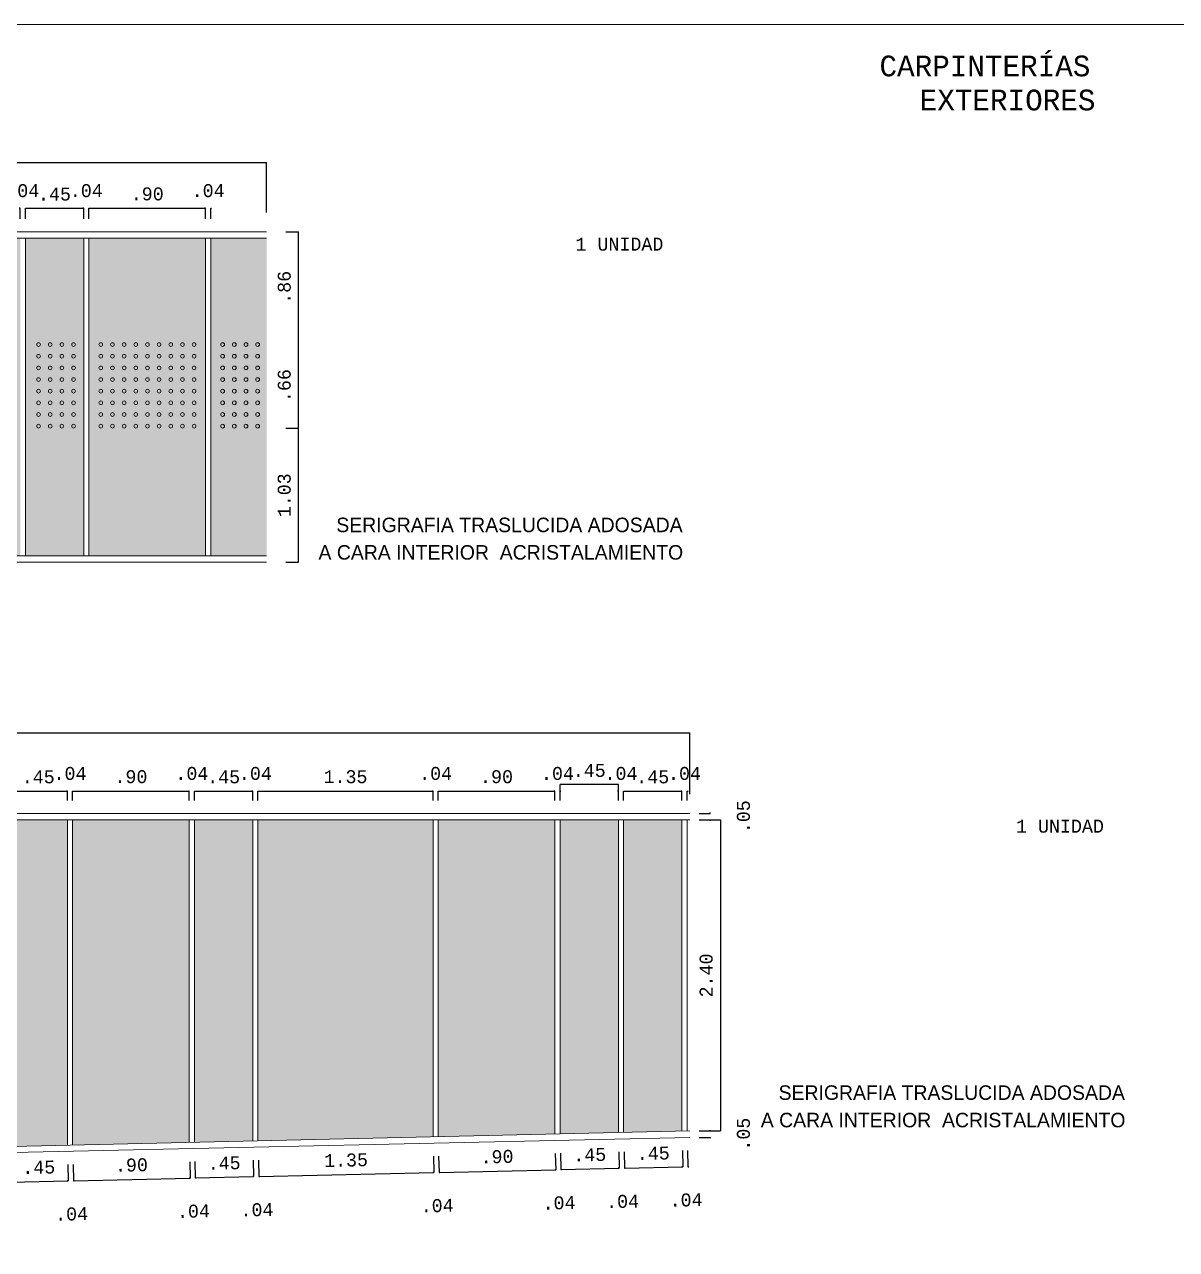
# Model space of a CAD drawing. Header units: millimetres. Extents: x 3472 to 4311, y 0 to 1645.
# Drawn here: x 3817.72 to 3826.6, y 1197.86 to 1207.31 of the extents above; entities that cross this region are included whole.
import ezdxf

# ---------------------------------------------------------------- set-up
doc = ezdxf.new("R2010")
doc.units = ezdxf.units.MM
doc.header["$LTSCALE"] = 0.1
doc.header["$PDMODE"] = 35
doc.linetypes.add('CONTINUA', pattern=[0])
doc.layers.get('0').update_dxf_attribs({"lineweight": 9})
doc.layers.get('DEFPOINTS').update_dxf_attribs({"lineweight": 9})
for name, color, linetype, lineweight in [('A1', 7, 'Continuous', 9), ('A_cotas', 7, 'Continuous', 9), ('Leyenda', 7, 'Continuous', 9)]:
    doc.layers.add(name, color=color, linetype=linetype, lineweight=lineweight)
doc.layers.add('COTAS-EXT', color=7, linetype='CONTINUA', lineweight=9, true_color=0x2e2e2e)
doc.layers.add('GRIS CARPINTERIAS', color=7, linetype='CONTINUA', lineweight=9, true_color=0x2e2e2e)
doc.styles.add('CAJ', font='GOTHIC.TTF')
doc.styles.add('FUTURA', font='LUCON.TTF')
doc.styles.get("Standard").update_dxf_attribs({"font": 'LUCON.TTF'})
doc.dimstyles.new('ESCALA-100-INT', dxfattribs={"dimtxt": 0.15, "dimasz": 0.012, "dimexe": 0, "dimexo": 0, "dimgap": 0.05, "dimtad": 1, "dimzin": 4, "dimdsep": 46, "dimtxsty": 'Standard', "dimblk1": '1', "dimblk2": '1', "dimsah": 1, "dimcen": 0, "dimse1": 1, "dimse2": 1, "dimclrd": 256, "dimclrt": 7, "dimadec": 0, "dimazin": 0, "dimtfac": 1, "dimtofl": 0, "dimtmove": 2, "dimatfit": 3, "dimldrblk": '1', "dimfxl": 1, "dimtolj": 1, "dimtzin": 0, "dimarcsym": 0})

# ---------------------------------------------------------------- blocks, each defined once
blk = doc.blocks.new('*D111')
at = {"layer": 'COTAS-EXT', "lineweight": -2}
for p, q in [((3817.6817, 1205.8948), (3817.6747, 1205.8948)), ((3817.6817, 1205.8132), (3817.6817, 1205.8948)), ((3817.7217, 1205.8132), (3817.7217, 1205.8948)), ((3817.7217, 1205.8948), (3817.7287, 1205.8948))]:
    blk.add_line(p, q, dxfattribs=at)
at = {"layer": 'DEFPOINTS', "color": 0}
for p in [(3817.7217, 1205.8948), (3817.6817, 1205.6632), (3817.7217, 1205.6632, 0)]:
    blk.add_point(p, dxfattribs=at)
at = {"layer": 'COTAS-EXT', "color": 250, "insert": (3817.7017, 1206.0304), "char_height": 0.1, "attachment_point": 5}
blk.add_mtext('\\A1;.04', dxfattribs=at)
blk = doc.blocks.new('1')
at = {"layer": 'A_cotas'}
blk.add_line((0, 0), (0, 0), dxfattribs=at)
at = {"layer": 'A_cotas', "linetype": 'Continuous', "const_width": 2.44}
blk.add_lwpolyline([(0, -6.1), (0, 6.1)], dxfattribs=at)
blk = doc.blocks.new('_NONE')
at = {"color": 0, "linetype": 'ByBlock'}
blk.add_circle((0, 0), 0.25, dxfattribs=at)
blk = doc.blocks.new('*D112')
at = {"layer": 'COTAS-EXT', "lineweight": -2}
for p, q in [((3817.7217, 1205.8132), (3817.7217, 1205.8948)), ((3817.7217, 1205.8948), (3818.1717, 1205.8948)), ((3818.1717, 1205.8132), (3818.1717, 1205.8948))]:
    blk.add_line(p, q, dxfattribs=at)
at = {"layer": 'DEFPOINTS', "color": 0}
for p in [(3818.1717, 1205.8948), (3817.7217, 1205.6632), (3818.1717, 1205.6632)]:
    blk.add_point(p, dxfattribs=at)
at = {"layer": 'COTAS-EXT', "color": 250, "insert": (3817.9467, 1206.0039), "char_height": 0.1, "attachment_point": 5}
blk.add_mtext('\\A1;.45', dxfattribs=at)
blk = doc.blocks.new('*D113')
at = {"layer": 'COTAS-EXT', "lineweight": -2}
for p, q in [((3818.1717, 1205.8948), (3818.1647, 1205.8948)), ((3818.1717, 1205.8132), (3818.1717, 1205.8948)), ((3818.2117, 1205.8132), (3818.2117, 1205.8948)), ((3818.2117, 1205.8948), (3818.2187, 1205.8948))]:
    blk.add_line(p, q, dxfattribs=at)
at = {"layer": 'DEFPOINTS', "color": 0}
for p in [(3818.2117, 1205.8948), (3818.1717, 1205.6632), (3818.2117, 1205.6632, 0)]:
    blk.add_point(p, dxfattribs=at)
at = {"layer": 'COTAS-EXT', "color": 250, "insert": (3818.1917, 1206.0304), "char_height": 0.1, "attachment_point": 5}
blk.add_mtext('\\A1;.04', dxfattribs=at)
blk = doc.blocks.new('*D114')
at = {"layer": 'COTAS-EXT', "lineweight": -2}
for p, q in [((3818.2117, 1205.8132), (3818.2117, 1205.8948)), ((3818.2117, 1205.8948), (3819.1117, 1205.8948)), ((3819.1117, 1205.8132), (3819.1117, 1205.8948))]:
    blk.add_line(p, q, dxfattribs=at)
at = {"layer": 'DEFPOINTS', "color": 0}
for p in [(3819.1117, 1205.8948), (3818.2117, 1205.6632), (3819.1117, 1205.6632)]:
    blk.add_point(p, dxfattribs=at)
at = {"layer": 'COTAS-EXT', "color": 250, "insert": (3818.6617, 1206.0054), "char_height": 0.1, "attachment_point": 5}
blk.add_mtext('\\A1;.90', dxfattribs=at)
blk = doc.blocks.new('*D115')
at = {"layer": 'COTAS-EXT', "lineweight": -2}
for p, q in [((3819.1117, 1205.8948), (3819.1047, 1205.8948)), ((3819.1117, 1205.8132), (3819.1117, 1205.8948)), ((3819.1517, 1205.8132), (3819.1517, 1205.8948)), ((3819.1517, 1205.8948), (3819.1587, 1205.8948))]:
    blk.add_line(p, q, dxfattribs=at)
at = {"layer": 'DEFPOINTS', "color": 0}
for p in [(3819.1517, 1205.8948), (3819.1117, 1205.6632), (3819.1517, 1205.6632)]:
    blk.add_point(p, dxfattribs=at)
at = {"layer": 'COTAS-EXT', "color": 250, "insert": (3819.1317, 1206.0304), "char_height": 0.1, "attachment_point": 5}
blk.add_mtext('\\A1;.04', dxfattribs=at)
blk = doc.blocks.new('*D116')
at = {"layer": 'COTAS-EXT', "lineweight": -2}
for p, q in [((3804.4161, 1205.8632), (3804.4161, 1206.2479)), ((3804.4161, 1206.2479), (3819.5821, 1206.2479)), ((3819.5821, 1205.8632), (3819.5821, 1206.2479))]:
    blk.add_line(p, q, dxfattribs=at)
at = {"layer": 'DEFPOINTS', "color": 0}
for p in [(3819.5821, 1206.2479), (3804.4161, 1205.7132), (3819.5821, 1205.7132)]:
    blk.add_point(p, dxfattribs=at)
at = {"layer": 'COTAS-EXT', "color": 250, "insert": (3811.9991, 1206.3584), "char_height": 0.1, "attachment_point": 5}
blk.add_mtext('\\A1;15.17', dxfattribs=at)
blk = doc.blocks.new('*D148')
at = {"layer": 'COTAS-EXT', "lineweight": -2}
for p, q in [((3817.5961, 1201.3242), (3817.5961, 1201.3969)), ((3817.5961, 1201.3969), (3818.0461, 1201.3969)), ((3818.0461, 1201.3242), (3818.0461, 1201.3969))]:
    blk.add_line(p, q, dxfattribs=at)
at = {"layer": 'DEFPOINTS', "color": 0}
for p in [(3818.0461, 1201.3969), (3817.5961, 1201.1742), (3818.0461, 1201.1742)]:
    blk.add_point(p, dxfattribs=at)
at = {"layer": 'COTAS-EXT', "color": 250, "insert": (3817.8211, 1201.506), "char_height": 0.1, "attachment_point": 5}
blk.add_mtext('\\A1;.45', dxfattribs=at)
blk = doc.blocks.new('*D149')
at = {"layer": 'COTAS-EXT', "lineweight": -2}
for p, q in [((3818.0461, 1201.3969), (3818.0391, 1201.3969)), ((3818.0461, 1201.3242), (3818.0461, 1201.3969)), ((3818.0861, 1201.3242), (3818.0861, 1201.3969)), ((3818.0861, 1201.3969), (3818.0931, 1201.3969))]:
    blk.add_line(p, q, dxfattribs=at)
at = {"layer": 'DEFPOINTS', "color": 0}
for p in [(3818.0861, 1201.3969), (3818.0461, 1201.1742), (3818.0861, 1201.1742)]:
    blk.add_point(p, dxfattribs=at)
at = {"layer": 'COTAS-EXT', "color": 250, "insert": (3818.0661, 1201.5324), "char_height": 0.1, "attachment_point": 5}
blk.add_mtext('\\A1;.04', dxfattribs=at)
blk = doc.blocks.new('*D150')
at = {"layer": 'COTAS-EXT', "lineweight": -2}
for p, q in [((3818.0861, 1201.3242), (3818.0861, 1201.3969)), ((3818.0861, 1201.3969), (3818.9861, 1201.3969)), ((3818.9861, 1201.3242), (3818.9861, 1201.3969))]:
    blk.add_line(p, q, dxfattribs=at)
at = {"layer": 'DEFPOINTS', "color": 0}
for p in [(3818.9861, 1201.3969), (3818.0861, 1201.1742), (3818.9861, 1201.1742)]:
    blk.add_point(p, dxfattribs=at)
at = {"layer": 'COTAS-EXT', "color": 250, "insert": (3818.5361, 1201.5074), "char_height": 0.1, "attachment_point": 5}
blk.add_mtext('\\A1;.90', dxfattribs=at)
blk = doc.blocks.new('*D151')
at = {"layer": 'COTAS-EXT', "lineweight": -2}
for p, q in [((3818.9861, 1201.3969), (3818.9791, 1201.3969)), ((3818.9861, 1201.3242), (3818.9861, 1201.3969)), ((3819.0261, 1201.3242), (3819.0261, 1201.3969)), ((3819.0261, 1201.3969), (3819.0331, 1201.3969))]:
    blk.add_line(p, q, dxfattribs=at)
at = {"layer": 'DEFPOINTS', "color": 0}
for p in [(3819.0261, 1201.3969), (3818.9861, 1201.1742), (3819.0261, 1201.1742)]:
    blk.add_point(p, dxfattribs=at)
at = {"layer": 'COTAS-EXT', "color": 250, "insert": (3819.0061, 1201.5324), "char_height": 0.1, "attachment_point": 5}
blk.add_mtext('\\A1;.04', dxfattribs=at)
blk = doc.blocks.new('*D152')
at = {"layer": 'COTAS-EXT', "lineweight": -2}
for p, q in [((3819.0261, 1201.3242), (3819.0261, 1201.3969)), ((3819.0261, 1201.3969), (3819.4761, 1201.3969)), ((3819.4761, 1201.3242), (3819.4761, 1201.3969))]:
    blk.add_line(p, q, dxfattribs=at)
at = {"layer": 'DEFPOINTS', "color": 0}
for p in [(3819.4761, 1201.3969), (3819.0261, 1201.1742), (3819.4761, 1201.1742)]:
    blk.add_point(p, dxfattribs=at)
at = {"layer": 'COTAS-EXT', "color": 250, "insert": (3819.2511, 1201.506), "char_height": 0.1, "attachment_point": 5}
blk.add_mtext('\\A1;.45', dxfattribs=at)
blk = doc.blocks.new('*D153')
at = {"layer": 'COTAS-EXT', "lineweight": -2}
for p, q in [((3819.4761, 1201.3969), (3819.4691, 1201.3969)), ((3819.4761, 1201.3242), (3819.4761, 1201.3969)), ((3819.5161, 1201.3242), (3819.5161, 1201.3969)), ((3819.5161, 1201.3969), (3819.5231, 1201.3969))]:
    blk.add_line(p, q, dxfattribs=at)
at = {"layer": 'DEFPOINTS', "color": 0}
for p in [(3819.5161, 1201.3969), (3819.4761, 1201.1742), (3819.5161, 1201.1742)]:
    blk.add_point(p, dxfattribs=at)
at = {"layer": 'COTAS-EXT', "color": 250, "insert": (3819.4961, 1201.5324), "char_height": 0.1, "attachment_point": 5}
blk.add_mtext('\\A1;.04', dxfattribs=at)
blk = doc.blocks.new('*D154')
at = {"layer": 'COTAS-EXT', "lineweight": -2}
for p, q in [((3819.5161, 1201.3242), (3819.5161, 1201.3969)), ((3819.5161, 1201.3969), (3820.8661, 1201.3969)), ((3820.8661, 1201.3242), (3820.8661, 1201.3969))]:
    blk.add_line(p, q, dxfattribs=at)
at = {"layer": 'DEFPOINTS', "color": 0}
for p in [(3820.8661, 1201.3969), (3819.5161, 1201.1742), (3820.8661, 1201.1742)]:
    blk.add_point(p, dxfattribs=at)
at = {"layer": 'COTAS-EXT', "color": 250, "insert": (3820.1911, 1201.5074), "char_height": 0.1, "attachment_point": 5}
blk.add_mtext('\\A1;1.35', dxfattribs=at)
blk = doc.blocks.new('*D155')
at = {"layer": 'COTAS-EXT', "lineweight": -2}
for p, q in [((3820.8661, 1201.3969), (3820.8591, 1201.3969)), ((3820.8661, 1201.3242), (3820.8661, 1201.3969)), ((3820.9061, 1201.3242), (3820.9061, 1201.3969)), ((3820.9061, 1201.3969), (3820.9131, 1201.3969))]:
    blk.add_line(p, q, dxfattribs=at)
at = {"layer": 'DEFPOINTS', "color": 0}
for p in [(3820.9061, 1201.3969), (3820.8661, 1201.1742), (3820.9061, 1201.1742)]:
    blk.add_point(p, dxfattribs=at)
at = {"layer": 'COTAS-EXT', "color": 250, "insert": (3820.8861, 1201.5324), "char_height": 0.1, "attachment_point": 5}
blk.add_mtext('\\A1;.04', dxfattribs=at)
blk = doc.blocks.new('*D156')
at = {"layer": 'COTAS-EXT', "lineweight": -2}
for p, q in [((3820.9061, 1201.3242), (3820.9061, 1201.3969)), ((3820.9061, 1201.3969), (3821.8061, 1201.3969)), ((3821.8061, 1201.3242), (3821.8061, 1201.3969))]:
    blk.add_line(p, q, dxfattribs=at)
at = {"layer": 'DEFPOINTS', "color": 0}
for p in [(3821.8061, 1201.3969), (3820.9061, 1201.1742), (3821.8061, 1201.1742)]:
    blk.add_point(p, dxfattribs=at)
at = {"layer": 'COTAS-EXT', "color": 250, "insert": (3821.3561, 1201.5074), "char_height": 0.1, "attachment_point": 5}
blk.add_mtext('\\A1;.90', dxfattribs=at)
blk = doc.blocks.new('*D157')
at = {"layer": 'COTAS-EXT', "lineweight": -2}
for p, q in [((3821.8061, 1201.3969), (3821.7991, 1201.3969)), ((3821.8061, 1201.3242), (3821.8061, 1201.3969)), ((3821.8461, 1201.3242), (3821.8461, 1201.3969)), ((3821.8461, 1201.3969), (3821.8531, 1201.3969))]:
    blk.add_line(p, q, dxfattribs=at)
at = {"layer": 'DEFPOINTS', "color": 0}
for p in [(3821.8461, 1201.3969), (3821.8061, 1201.1742), (3821.8461, 1201.1742)]:
    blk.add_point(p, dxfattribs=at)
at = {"layer": 'COTAS-EXT', "color": 250, "insert": (3821.8261, 1201.5324), "char_height": 0.1, "attachment_point": 5}
blk.add_mtext('\\A1;.04', dxfattribs=at)
blk = doc.blocks.new('*D158')
at = {"layer": 'COTAS-EXT', "lineweight": -2}
for p, q in [((3821.8461, 1201.3242), (3821.8461, 1201.4469)), ((3822.2961, 1201.4469), (3821.8461, 1201.4469)), ((3822.2961, 1201.3242), (3822.2961, 1201.4469))]:
    blk.add_line(p, q, dxfattribs=at)
at = {"layer": 'DEFPOINTS', "color": 0}
for p in [(3821.8461, 1201.4469), (3821.8461, 1201.1742), (3822.2961, 1201.1742)]:
    blk.add_point(p, dxfattribs=at)
at = {"layer": 'COTAS-EXT', "color": 250, "insert": (3822.0711, 1201.556), "char_height": 0.1, "attachment_point": 5}
blk.add_mtext('\\A1;.45', dxfattribs=at)
blk = doc.blocks.new('*D159')
at = {"layer": 'COTAS-EXT', "lineweight": -2}
for p, q in [((3822.2961, 1201.3969), (3822.2891, 1201.3969)), ((3822.2961, 1201.3242), (3822.2961, 1201.3969)), ((3822.3361, 1201.3242), (3822.3361, 1201.3969)), ((3822.3361, 1201.3969), (3822.3431, 1201.3969))]:
    blk.add_line(p, q, dxfattribs=at)
at = {"layer": 'DEFPOINTS', "color": 0}
for p in [(3822.3361, 1201.3969), (3822.2961, 1201.1742), (3822.3361, 1201.1742)]:
    blk.add_point(p, dxfattribs=at)
at = {"layer": 'COTAS-EXT', "color": 250, "insert": (3822.3161, 1201.5324), "char_height": 0.1, "attachment_point": 5}
blk.add_mtext('\\A1;.04', dxfattribs=at)
blk = doc.blocks.new('*D160')
at = {"layer": 'COTAS-EXT', "lineweight": -2}
for p, q in [((3822.3361, 1201.3242), (3822.3361, 1201.3969)), ((3822.3361, 1201.3969), (3822.7861, 1201.3969)), ((3822.7861, 1201.3242), (3822.7861, 1201.3969))]:
    blk.add_line(p, q, dxfattribs=at)
at = {"layer": 'DEFPOINTS', "color": 0}
for p in [(3822.7861, 1201.3969), (3822.3361, 1201.1742), (3822.7861, 1201.1742)]:
    blk.add_point(p, dxfattribs=at)
at = {"layer": 'COTAS-EXT', "color": 250, "insert": (3822.5611, 1201.506), "char_height": 0.1, "attachment_point": 5}
blk.add_mtext('\\A1;.45', dxfattribs=at)
blk = doc.blocks.new('*D161')
at = {"layer": 'COTAS-EXT', "lineweight": -2}
for p, q in [((3822.7861, 1201.3969), (3822.7791, 1201.3969)), ((3822.7861, 1201.3242), (3822.7861, 1201.3969)), ((3822.8261, 1201.3242), (3822.8261, 1201.3969)), ((3822.8261, 1201.3969), (3822.8331, 1201.3969))]:
    blk.add_line(p, q, dxfattribs=at)
at = {"layer": 'DEFPOINTS', "color": 0}
for p in [(3822.8261, 1201.3969), (3822.7861, 1201.1742), (3822.8261, 1201.1742)]:
    blk.add_point(p, dxfattribs=at)
at = {"layer": 'COTAS-EXT', "color": 250, "insert": (3822.8061, 1201.5324), "char_height": 0.1, "attachment_point": 5}
blk.add_mtext('\\A1;.04', dxfattribs=at)
blk = doc.blocks.new('*D162')
at = {"layer": 'COTAS-EXT', "lineweight": -2}
for p, q in [((3804.4161, 1201.3742), (3804.4161, 1201.8458)), ((3804.4161, 1201.8458), (3822.8481, 1201.8458)), ((3822.8481, 1201.3742), (3822.8481, 1201.8458))]:
    blk.add_line(p, q, dxfattribs=at)
at = {"layer": 'DEFPOINTS', "color": 0}
for p in [(3822.8481, 1201.8458), (3804.4161, 1201.2242), (3822.8481, 1201.2242)]:
    blk.add_point(p, dxfattribs=at)
at = {"layer": 'COTAS-EXT', "color": 250, "insert": (3813.6321, 1201.717), "char_height": 0.1, "attachment_point": 5}
blk.add_mtext('\\A1;18.43', dxfattribs=at)
blk = doc.blocks.new('*D163')
at = {"layer": 'COTAS-EXT', "lineweight": -2}
for p, q in [((3822.9185, 1201.2242), (3823.0044, 1201.2242)), ((3823.0044, 1201.2242), (3823.0044, 1201.2312)), ((3822.9185, 1201.1742), (3823.0044, 1201.1742)), ((3823.0044, 1201.1742), (3823.0044, 1201.1672))]:
    blk.add_line(p, q, dxfattribs=at)
at = {"layer": 'DEFPOINTS', "color": 0}
for p in [(3822.7685, 1201.2242), (3822.7685, 1201.1742), (3823.0044, 1201.1742)]:
    blk.add_point(p, dxfattribs=at)
at = {"layer": 'COTAS-EXT', "color": 250, "insert": (3823.2611, 1201.1992), "char_height": 0.1, "attachment_point": 5, "rotation": 90}
blk.add_mtext('\\A1;.05', dxfattribs=at)
blk = doc.blocks.new('*D164')
at = {"layer": 'COTAS-EXT', "lineweight": -2}
for p, q in [((3822.9981, 1201.1742), (3823.0841, 1201.1742)), ((3823.0841, 1201.1742), (3823.0841, 1198.7742)), ((3822.9981, 1198.7742), (3823.0841, 1198.7742))]:
    blk.add_line(p, q, dxfattribs=at)
at = {"layer": 'DEFPOINTS', "color": 0}
for p in [(3822.8481, 1201.1742), (3822.8481, 1198.7742), (3823.0841, 1198.7742)]:
    blk.add_point(p, dxfattribs=at)
at = {"layer": 'COTAS-EXT', "color": 250, "insert": (3822.9735, 1199.9742), "char_height": 0.1, "attachment_point": 5, "rotation": 90}
blk.add_mtext('\\A1;2.40', dxfattribs=at)
blk = doc.blocks.new('*D165')
at = {"layer": 'COTAS-EXT', "lineweight": -2}
for p, q in [((3822.9185, 1198.7742), (3823.0044, 1198.7742)), ((3822.9185, 1198.7242), (3823.0044, 1198.7242)), ((3823.0044, 1198.7742), (3823.0044, 1198.7812)), ((3823.0044, 1198.7242), (3823.0044, 1198.7172))]:
    blk.add_line(p, q, dxfattribs=at)
at = {"layer": 'DEFPOINTS', "color": 0}
for p in [(3822.7685, 1198.7742), (3822.7685, 1198.7242), (3823.0044, 1198.7242)]:
    blk.add_point(p, dxfattribs=at)
at = {"layer": 'COTAS-EXT', "color": 250, "insert": (3823.2611, 1198.7492), "char_height": 0.1, "attachment_point": 5, "rotation": 90}
blk.add_mtext('\\A1;.05', dxfattribs=at)
blk = doc.blocks.new('*D201')
at = {"layer": 'COTAS-EXT', "lineweight": -2}
for p, q in [((3817.5995, 1198.5045), (3817.6024, 1198.3786)), ((3818.0495, 1198.5148), (3818.0524, 1198.3888)), ((3817.6024, 1198.3786), (3818.0524, 1198.3888))]:
    blk.add_line(p, q, dxfattribs=at)
at = {"layer": 'DEFPOINTS', "color": 0}
for p in [(3817.5961, 1198.6545), (3818.0461, 1198.6648), (3818.0524, 1198.3888)]:
    blk.add_point(p, dxfattribs=at)
at = {"layer": 'COTAS-EXT', "color": 250, "insert": (3817.8249, 1198.4928), "char_height": 0.1, "attachment_point": 5, "rotation": 1.30538}
blk.add_mtext('\\A1;.45', dxfattribs=at)
blk = doc.blocks.new('*D202')
at = {"layer": 'COTAS-EXT', "lineweight": -2}
for p, q in [((3818.0495, 1198.5148), (3818.0524, 1198.3888)), ((3818.0895, 1198.5157), (3818.0924, 1198.3897)), ((3818.0524, 1198.3888), (3818.0454, 1198.3887)), ((3818.0924, 1198.3897), (3818.0994, 1198.3899))]:
    blk.add_line(p, q, dxfattribs=at)
at = {"layer": 'DEFPOINTS', "color": 0}
for p in [(3818.0461, 1198.6648), (3818.0861, 1198.6657), (3818.0924, 1198.3897)]:
    blk.add_point(p, dxfattribs=at)
at = {"layer": 'COTAS-EXT', "color": 250, "insert": (3818.0782, 1198.1327), "char_height": 0.1, "attachment_point": 5, "rotation": 1.30538}
blk.add_mtext('\\A1;.04', dxfattribs=at)
blk = doc.blocks.new('*D203')
at = {"layer": 'COTAS-EXT', "lineweight": -2}
for p, q in [((3818.9895, 1198.5362), (3818.9924, 1198.4103)), ((3818.0895, 1198.5157), (3818.0924, 1198.3897)), ((3818.0924, 1198.3897), (3818.9924, 1198.4103))]:
    blk.add_line(p, q, dxfattribs=at)
at = {"layer": 'DEFPOINTS', "color": 0}
for p in [(3818.0861, 1198.6657), (3818.9861, 1198.6862), (3818.9924, 1198.4103)]:
    blk.add_point(p, dxfattribs=at)
at = {"layer": 'COTAS-EXT', "color": 250, "insert": (3818.5399, 1198.5105), "char_height": 0.1, "attachment_point": 5, "rotation": 1.30538}
blk.add_mtext('\\A1;.90', dxfattribs=at)
blk = doc.blocks.new('*D204')
at = {"layer": 'COTAS-EXT', "lineweight": -2}
for p, q in [((3818.9895, 1198.5362), (3818.9924, 1198.4103)), ((3819.0295, 1198.5371), (3819.0324, 1198.4112)), ((3818.9924, 1198.4103), (3818.9854, 1198.4101)), ((3819.0324, 1198.4112), (3819.0394, 1198.4113))]:
    blk.add_line(p, q, dxfattribs=at)
at = {"layer": 'DEFPOINTS', "color": 0}
for p in [(3818.9861, 1198.6862), (3819.0261, 1198.6871), (3819.0324, 1198.4112)]:
    blk.add_point(p, dxfattribs=at)
at = {"layer": 'COTAS-EXT', "color": 250, "insert": (3819.0182, 1198.1541), "char_height": 0.1, "attachment_point": 5, "rotation": 1.30538}
blk.add_mtext('\\A1;.04', dxfattribs=at)
blk = doc.blocks.new('*D205')
at = {"layer": 'COTAS-EXT', "lineweight": -2}
for p, q in [((3819.0295, 1198.5371), (3819.0324, 1198.4112)), ((3819.4795, 1198.5474), (3819.4824, 1198.4214)), ((3819.0324, 1198.4112), (3819.4824, 1198.4214))]:
    blk.add_line(p, q, dxfattribs=at)
at = {"layer": 'DEFPOINTS', "color": 0}
for p in [(3819.0261, 1198.6871), (3819.4761, 1198.6973), (3819.4824, 1198.4214)]:
    blk.add_point(p, dxfattribs=at)
at = {"layer": 'COTAS-EXT', "color": 250, "insert": (3819.2549, 1198.5254), "char_height": 0.1, "attachment_point": 5, "rotation": 1.30538}
blk.add_mtext('\\A1;.45', dxfattribs=at)
blk = doc.blocks.new('*D206')
at = {"layer": 'COTAS-EXT', "lineweight": -2}
for p, q in [((3819.4795, 1198.5474), (3819.4824, 1198.4214)), ((3819.5195, 1198.5483), (3819.5224, 1198.4223)), ((3819.4824, 1198.4214), (3819.4754, 1198.4213)), ((3819.5224, 1198.4223), (3819.5294, 1198.4225))]:
    blk.add_line(p, q, dxfattribs=at)
at = {"layer": 'DEFPOINTS', "color": 0}
for p in [(3819.4761, 1198.6973), (3819.5161, 1198.6983), (3819.5224, 1198.4223)]:
    blk.add_point(p, dxfattribs=at)
at = {"layer": 'COTAS-EXT', "color": 250, "insert": (3819.5082, 1198.1653), "char_height": 0.1, "attachment_point": 5, "rotation": 1.30538}
blk.add_mtext('\\A1;.04', dxfattribs=at)
blk = doc.blocks.new('*D207')
at = {"layer": 'COTAS-EXT', "lineweight": -2}
for p, q in [((3819.5195, 1198.5483), (3819.5224, 1198.4223)), ((3820.8695, 1198.5791), (3820.8724, 1198.4531)), ((3819.5224, 1198.4223), (3820.8724, 1198.4531))]:
    blk.add_line(p, q, dxfattribs=at)
at = {"layer": 'DEFPOINTS', "color": 0}
for p in [(3820.8661, 1198.729), (3819.5161, 1198.6983), (3820.8724, 1198.4531)]:
    blk.add_point(p, dxfattribs=at)
at = {"layer": 'COTAS-EXT', "color": 250, "insert": (3820.1949, 1198.5482), "char_height": 0.1, "attachment_point": 5, "rotation": 1.30538}
blk.add_mtext('\\A1;1.35', dxfattribs=at)
blk = doc.blocks.new('*D208')
at = {"layer": 'COTAS-EXT', "lineweight": -2}
for p, q in [((3820.8695, 1198.5791), (3820.8724, 1198.4531)), ((3820.9095, 1198.58), (3820.9124, 1198.454)), ((3820.8724, 1198.4531), (3820.8654, 1198.4529)), ((3820.9124, 1198.454), (3820.9194, 1198.4542))]:
    blk.add_line(p, q, dxfattribs=at)
at = {"layer": 'DEFPOINTS', "color": 0}
for p in [(3820.8661, 1198.729), (3820.9061, 1198.7299), (3820.9124, 1198.454)]:
    blk.add_point(p, dxfattribs=at)
at = {"layer": 'COTAS-EXT', "color": 250, "insert": (3820.8982, 1198.1969), "char_height": 0.1, "attachment_point": 5, "rotation": 1.30538}
blk.add_mtext('\\A1;.04', dxfattribs=at)
blk = doc.blocks.new('*D209')
at = {"layer": 'COTAS-EXT', "lineweight": -2}
for p, q in [((3820.9095, 1198.58), (3820.9124, 1198.454)), ((3821.8095, 1198.6005), (3821.8124, 1198.4745)), ((3820.9124, 1198.454), (3821.8124, 1198.4745))]:
    blk.add_line(p, q, dxfattribs=at)
at = {"layer": 'DEFPOINTS', "color": 0}
for p in [(3820.9061, 1198.7299), (3821.8061, 1198.7504), (3821.8124, 1198.4745)]:
    blk.add_point(p, dxfattribs=at)
at = {"layer": 'COTAS-EXT', "color": 250, "insert": (3821.3599, 1198.5748), "char_height": 0.1, "attachment_point": 5, "rotation": 1.30538}
blk.add_mtext('\\A1;.90', dxfattribs=at)
blk = doc.blocks.new('*D210')
at = {"layer": 'COTAS-EXT', "lineweight": -2}
for p, q in [((3821.8095, 1198.6005), (3821.8124, 1198.4745)), ((3821.8495, 1198.6014), (3821.8524, 1198.4754)), ((3821.8124, 1198.4745), (3821.8054, 1198.4744)), ((3821.8524, 1198.4754), (3821.8594, 1198.4756))]:
    blk.add_line(p, q, dxfattribs=at)
at = {"layer": 'DEFPOINTS', "color": 0}
for p in [(3821.8061, 1198.7504), (3821.8461, 1198.7514), (3821.8524, 1198.4754)]:
    blk.add_point(p, dxfattribs=at)
at = {"layer": 'COTAS-EXT', "color": 250, "insert": (3821.8382, 1198.2184), "char_height": 0.1, "attachment_point": 5, "rotation": 1.30538}
blk.add_mtext('\\A1;.04', dxfattribs=at)
blk = doc.blocks.new('*D211')
at = {"layer": 'COTAS-EXT', "lineweight": -2}
for p, q in [((3821.8495, 1198.6014), (3821.8524, 1198.4754)), ((3822.2995, 1198.6116), (3822.3024, 1198.4857)), ((3821.8524, 1198.4754), (3822.3024, 1198.4857))]:
    blk.add_line(p, q, dxfattribs=at)
at = {"layer": 'DEFPOINTS', "color": 0}
for p in [(3821.8461, 1198.7514), (3822.2961, 1198.7616), (3822.3024, 1198.4857)]:
    blk.add_point(p, dxfattribs=at)
at = {"layer": 'COTAS-EXT', "color": 250, "insert": (3822.0749, 1198.5896), "char_height": 0.1, "attachment_point": 5, "rotation": 1.30538}
blk.add_mtext('\\A1;.45', dxfattribs=at)
blk = doc.blocks.new('*D212')
at = {"layer": 'COTAS-EXT', "lineweight": -2}
for p, q in [((3822.2995, 1198.6116), (3822.3024, 1198.4857)), ((3822.3395, 1198.6126), (3822.3424, 1198.4866)), ((3822.3024, 1198.4857), (3822.2954, 1198.4855)), ((3822.3424, 1198.4866), (3822.3494, 1198.4868))]:
    blk.add_line(p, q, dxfattribs=at)
at = {"layer": 'DEFPOINTS', "color": 0}
for p in [(3822.2961, 1198.7616), (3822.3361, 1198.7625), (3822.3424, 1198.4866)]:
    blk.add_point(p, dxfattribs=at)
at = {"layer": 'COTAS-EXT', "color": 250, "insert": (3822.3282, 1198.2295), "char_height": 0.1, "attachment_point": 5, "rotation": 1.30538}
blk.add_mtext('\\A1;.04', dxfattribs=at)
blk = doc.blocks.new('*D213')
at = {"layer": 'COTAS-EXT', "lineweight": -2}
for p, q in [((3822.3395, 1198.6126), (3822.3424, 1198.4866)), ((3822.7895, 1198.6228), (3822.7924, 1198.4968)), ((3822.3424, 1198.4866), (3822.7924, 1198.4968))]:
    blk.add_line(p, q, dxfattribs=at)
at = {"layer": 'DEFPOINTS', "color": 0}
for p in [(3822.3361, 1198.7625), (3822.7861, 1198.7728), (3822.7924, 1198.4968)]:
    blk.add_point(p, dxfattribs=at)
at = {"layer": 'COTAS-EXT', "color": 250, "insert": (3822.5649, 1198.6008), "char_height": 0.1, "attachment_point": 5, "rotation": 1.30538}
blk.add_mtext('\\A1;.45', dxfattribs=at)
blk = doc.blocks.new('*D214')
at = {"layer": 'COTAS-EXT', "lineweight": -2}
for p, q in [((3822.7895, 1198.6228), (3822.7924, 1198.4968)), ((3822.8295, 1198.6237), (3822.8324, 1198.4978)), ((3822.7924, 1198.4968), (3822.7854, 1198.4967)), ((3822.8324, 1198.4978), (3822.8394, 1198.4979))]:
    blk.add_line(p, q, dxfattribs=at)
at = {"layer": 'DEFPOINTS', "color": 0}
for p in [(3822.7861, 1198.7728), (3822.8261, 1198.7737), (3822.8324, 1198.4978)]:
    blk.add_point(p, dxfattribs=at)
at = {"layer": 'COTAS-EXT', "color": 250, "insert": (3822.8182, 1198.2407), "char_height": 0.1, "attachment_point": 5, "rotation": 1.30538}
blk.add_mtext('\\A1;.04', dxfattribs=at)
blk = doc.blocks.new('*D364')
at = {"layer": 'COTAS-EXT', "lineweight": -2}
for p, q in [((3819.7321, 1204.1968), (3819.8297, 1204.1968)), ((3819.8297, 1203.1632), (3819.8297, 1204.1968)), ((3819.7321, 1203.1632), (3819.8297, 1203.1632))]:
    blk.add_line(p, q, dxfattribs=at)
at = {"layer": 'DEFPOINTS', "color": 0}
for p in [(3819.5821, 1204.1968), (3819.8297, 1204.1968), (3819.5821, 1203.1632)]:
    blk.add_point(p, dxfattribs=at)
at = {"layer": 'COTAS-EXT', "color": 250, "insert": (3819.7191, 1203.68), "char_height": 0.1, "attachment_point": 5, "rotation": 90}
blk.add_mtext('\\A1;1.03', dxfattribs=at)
blk = doc.blocks.new('*D365')
at = {"layer": 'COTAS-EXT', "lineweight": -2}
for p, q in [((3819.8297, 1204.1968), (3819.8297, 1204.8563)), ((3819.7321, 1204.1968), (3819.8297, 1204.1968))]:
    blk.add_line(p, q, dxfattribs=at)
at = {"layer": 'DEFPOINTS', "color": 0}
for p in [(3819.74, 1204.8563), (3819.8297, 1204.8563), (3819.5821, 1204.1968)]:
    blk.add_point(p, dxfattribs=at)
at = {"layer": 'COTAS-EXT', "color": 250, "insert": (3819.7191, 1204.5266), "char_height": 0.1, "attachment_point": 5, "rotation": 90}
blk.add_mtext('\\A1;.66', dxfattribs=at)
blk = doc.blocks.new('*D366')
at = {"layer": 'COTAS-EXT', "lineweight": -2}
for p in [(3819.7321, 1205.7132), (3819.8297, 1204.8563)]:
    blk.add_line(p, (3819.8297, 1205.7132), dxfattribs=at)
at = {"layer": 'DEFPOINTS', "color": 0}
for p in [(3819.5821, 1205.7132), (3819.8297, 1205.7132), (3819.74, 1204.8563)]:
    blk.add_point(p, dxfattribs=at)
at = {"layer": 'COTAS-EXT', "color": 250, "insert": (3819.7191, 1205.2848), "char_height": 0.1, "attachment_point": 5, "rotation": 90}
blk.add_mtext('\\A1;.86', dxfattribs=at)

msp = doc.modelspace()

# ---------------------------------------------------------------- hatches: boundary and pattern name
at = {"layer": 'COTAS-EXT'}
h = msp.add_hatch(dxfattribs=at)
h.set_pattern_fill('DOTS', color=256, scale=0.01, angle=90, style=0)
h.set_pattern_definition([(90, (3804.416095, 1203.173188), (-0.015875, 0.0079375), [0, -0.015875])])
h.paths.add_polyline_path([(3804.5217, 1205.6632), (3804.4161, 1205.6632), (3804.4161, 1203.2132), (3804.5217, 1203.2132)])
h.paths.add_polyline_path([(3805.9117, 1205.6632), (3804.5617, 1205.6632), (3804.5617, 1203.2132), (3805.9117, 1203.2132)])
h.paths.add_polyline_path([(3806.8517, 1205.6632), (3805.9517, 1205.6632), (3805.9517, 1203.2132), (3806.8517, 1203.2132)])
h.paths.add_polyline_path([(3807.3417, 1205.6632), (3806.8917, 1205.6632), (3806.8917, 1203.2132), (3807.3417, 1203.2132)])
h.paths.add_polyline_path([(3808.2817, 1205.6632), (3807.3817, 1205.6632), (3807.3817, 1203.2132), (3808.2817, 1203.2132)])
h.paths.add_polyline_path([(3808.7717, 1205.6632), (3808.3217, 1205.6632), (3808.3217, 1203.2132), (3808.7717, 1203.2132)])
h.paths.add_polyline_path([(3810.1115, 1205.6632), (3808.8117, 1205.6632), (3808.8117, 1203.2132), (3810.1115, 1203.2132)])
h.paths.add_polyline_path([(3810.6517, 1205.6632), (3810.1515, 1205.6632), (3810.1515, 1203.2132), (3810.6517, 1203.2132)])
h.paths.add_polyline_path([(3811.5867, 1205.6532), (3810.8417, 1205.6532), (3810.8417, 1205.6132), (3810.7417, 1205.6132), (3810.7417, 1205.6532), (3810.6917, 1205.6532), (3810.6917, 1203.1732), (3810.7417, 1203.1732), (3810.7417, 1203.2132), (3810.8417, 1203.2132), (3810.8417, 1203.1732), (3811.5867, 1203.1732)])
h.paths.add_polyline_path([(3812.4917, 1205.6532), (3812.4419, 1205.6532), (3812.4419, 1205.6132), (3812.3419, 1205.6132), (3812.3419, 1205.6532), (3811.5967, 1205.6532), (3811.5967, 1203.1732), (3812.3419, 1203.1732), (3812.3419, 1203.2132), (3812.4419, 1203.2132), (3812.4419, 1203.1732), (3812.4917, 1203.1732)])
h.paths.add_polyline_path([(3813.9217, 1205.6632), (3812.5317, 1205.6632), (3812.5317, 1203.2132), (3813.9217, 1203.2132)])
h.paths.add_polyline_path([(3814.4117, 1205.6632), (3813.9617, 1205.6632), (3813.9617, 1203.2132), (3814.4117, 1203.2132)])
h.paths.add_polyline_path([(3815.3517, 1205.6632), (3814.4517, 1205.6632), (3814.4517, 1203.2132), (3815.3517, 1203.2132)])
h.paths.add_polyline_path([(3815.8417, 1205.6632), (3815.3917, 1205.6632), (3815.3917, 1203.2132), (3815.8417, 1203.2132)])
h.paths.add_polyline_path([(3816.2917, 1205.6632), (3815.8817, 1205.6632), (3815.8817, 1203.2132), (3816.2917, 1203.2132)])
h.paths.add_polyline_path([(3817.6817, 1205.6632), (3816.3317, 1205.6632), (3816.3317, 1203.2132), (3817.6817, 1203.2132)])
h.paths.add_polyline_path([(3818.1717, 1205.6632), (3817.7217, 1205.6632), (3817.7217, 1203.2132), (3818.1717, 1203.2132)])
h.paths.add_polyline_path([(3819.1117, 1205.6632), (3818.2117, 1205.6632), (3818.2117, 1203.2132), (3819.1117, 1203.2132)])
h.paths.add_polyline_path([(3819.5821, 1205.6632), (3819.1517, 1205.6632), (3819.1517, 1203.2132), (3819.5821, 1203.2132)])
h = msp.add_hatch(dxfattribs=at)
h.set_pattern_fill('DOTS', color=256, scale=0.01, angle=90, style=0)
h.set_pattern_definition([(90, (3804.416095, 1198.354172), (-0.015875, 0.0079375), [0, -0.015875])])
h.paths.add_polyline_path([(3805.2961, 1201.1742), (3804.4161, 1201.1742), (3804.4161, 1198.3542), (3805.2961, 1198.3742)])
h.paths.add_polyline_path([(3805.7861, 1201.1742), (3805.3361, 1201.1742), (3805.3361, 1198.3751), (3805.7861, 1198.3854)])
h.paths.add_polyline_path([(3806.2761, 1201.1742), (3805.8261, 1201.1742), (3805.8261, 1198.3863), (3806.2761, 1198.3966)])
h.paths.add_polyline_path([(3807.6661, 1201.1742), (3806.3161, 1201.1742), (3806.3161, 1198.3975), (3807.6661, 1198.4282)])
h.paths.add_polyline_path([(3808.6061, 1201.1742), (3807.7061, 1201.1742), (3807.7061, 1198.4291), (3808.6061, 1198.4496)])
h.paths.add_polyline_path([(3809.1063, 1201.1742), (3808.6461, 1201.1742), (3808.6461, 1198.4506), (3809.1063, 1198.461)])
h.paths.add_polyline_path([(3810.0814, 1201.1642), (3809.3363, 1201.1642), (3809.3363, 1201.1242), (3809.2363, 1201.1242), (3809.2363, 1201.1642), (3809.1863, 1201.1642), (3809.1863, 1198.4605), (3809.2363, 1198.4605), (3809.2363, 1198.5005), (3809.3363, 1198.5005), (3809.3363, 1198.4605), (3810.0814, 1198.4605)])
h.paths.add_polyline_path([(3810.9863, 1201.1642), (3810.9365, 1201.1642), (3810.9365, 1201.1242), (3810.8365, 1201.1242), (3810.8365, 1201.1642), (3810.0914, 1201.1642), (3810.0914, 1198.4605), (3810.8365, 1198.4605), (3810.8365, 1198.5005), (3810.9365, 1198.5005), (3810.9365, 1198.4605), (3810.9863, 1198.4605)])
h.paths.add_polyline_path([(3811.5163, 1201.1742), (3811.0663, 1201.1742), (3811.0663, 1198.5057), (3811.5163, 1198.516)])
h.paths.add_polyline_path([(3812.8161, 1201.1742), (3811.5563, 1201.1742), (3811.5563, 1198.5169), (3812.8161, 1198.5456)])
h.paths.add_polyline_path([(3813.7561, 1201.1742), (3812.8561, 1201.1742), (3812.8561, 1198.5465), (3813.7561, 1198.567)])
h.paths.add_polyline_path([(3814.2461, 1201.1742), (3813.7961, 1201.1742), (3813.7961, 1198.5679), (3814.2461, 1198.5782)])
h.paths.add_polyline_path([(3815.6361, 1201.1742), (3814.2861, 1201.1742), (3814.2861, 1198.5791), (3815.6361, 1198.6098)])
h.paths.add_polyline_path([(3816.1261, 1201.1742), (3815.6761, 1201.1742), (3815.6761, 1198.6108), (3816.1261, 1198.621)])
h.paths.add_polyline_path([(3817.0661, 1201.1742), (3816.1661, 1201.1742), (3816.1661, 1198.6219), (3817.0661, 1198.6424)])
h.paths.add_polyline_path([(3817.5561, 1201.1742), (3817.1061, 1201.1742), (3817.1061, 1198.6433), (3817.5561, 1198.6536)])
h.paths.add_polyline_path([(3818.0461, 1201.1742), (3817.5961, 1201.1742), (3817.5961, 1198.6545), (3818.0461, 1198.6648)])
h.paths.add_polyline_path([(3818.9861, 1201.1742), (3818.0861, 1201.1742), (3818.0861, 1198.6657), (3818.9861, 1198.6862)])
h.paths.add_polyline_path([(3819.4761, 1201.1742), (3819.0261, 1201.1742), (3819.0261, 1198.6871), (3819.4761, 1198.6973)])
h.paths.add_polyline_path([(3820.8661, 1201.1742), (3819.5161, 1201.1742), (3819.5161, 1198.6983), (3820.8661, 1198.729)])
h.paths.add_polyline_path([(3821.8061, 1201.1742), (3820.9061, 1201.1742), (3820.9061, 1198.7299), (3821.8061, 1198.7504)])
h.paths.add_polyline_path([(3822.2961, 1201.1742), (3821.8461, 1201.1742), (3821.8461, 1198.7514), (3822.2961, 1198.7616)])
h.paths.add_polyline_path([(3822.7861, 1201.1742), (3822.3361, 1201.1742), (3822.3361, 1198.7625), (3822.7861, 1198.7728)])

# ---------------------------------------------------------------- linework, layer by layer
for p, q in [((3812.5317, 1205.7132), (3819.5821, 1205.7132)), ((3812.5317, 1205.6632), (3819.5821, 1205.6632)), ((3812.5317, 1203.2132), (3819.5821, 1203.2132)), ((3812.5317, 1203.1632), (3819.5821, 1203.1632)), ((3811.0263, 1201.2242), (3822.8481, 1201.2242)), ((3811.0263, 1201.1742), (3822.8481, 1201.1742)), ((3811.0262, 1198.4577), (3822.8481, 1198.7242)), ((3822.8481, 1198.7742), (3811.0263, 1198.5048))]:
    msp.add_line(p, q)
msp.add_lwpolyline([(3803.3658, 1207.3133), (3843.1688, 1207.3133), (3843.1688, 1188.4046), (3803.3658, 1188.4046)], close=True, dxfattribs=at)
at = {"layer": 'GRIS CARPINTERIAS'}
for p, q in [((3817.7217, 1203.2132, 0), (3817.7217, 1205.6632)), ((3818.1717, 1203.2132), (3818.1717, 1205.6632)), ((3818.2117, 1203.2132, 0), (3818.2117, 1205.6632)), ((3819.1117, 1203.2132), (3819.1117, 1205.6632)), ((3819.1517, 1203.2132, 0), (3819.1517, 1205.6632)), ((3818.0461, 1201.1742), (3818.0461, 1198.6648)), ((3818.0861, 1201.1742), (3818.0861, 1198.6657)), ((3818.9861, 1201.1742), (3818.9861, 1198.6862)), ((3819.0261, 1201.1742), (3819.0261, 1198.6871)), ((3819.4761, 1201.1742), (3819.4761, 1198.6973)), ((3819.5161, 1201.1742), (3819.5161, 1198.6983)), ((3820.8661, 1201.1742), (3820.8661, 1198.729)), ((3820.9061, 1201.1742), (3820.9061, 1198.7299)), ((3821.8061, 1201.1742), (3821.8061, 1198.7504)), ((3821.8461, 1201.1742), (3821.8461, 1198.7514)), ((3822.2961, 1201.1742), (3822.2961, 1198.7616)), ((3822.3361, 1201.1742), (3822.3361, 1198.7625)), ((3822.7861, 1201.1742), (3822.7861, 1198.7728)), ((3822.8261, 1201.1742), (3822.8261, 1198.7737))]:
    msp.add_line(p, q, dxfattribs=at)
for centre in [(3817.8237, 1204.8432, 0), (3817.9137, 1204.8432, 0), (3818.0037, 1204.8432, 0), (3818.0937, 1204.8432, 0), (3818.3035, 1204.8432), (3818.3935, 1204.8432), (3818.4835, 1204.8432), (3818.5735, 1204.8432), (3818.6635, 1204.8432), (3818.7535, 1204.8432), (3818.8435, 1204.8432), (3818.9335, 1204.8432), (3819.0235, 1204.8432), (3819.2435, 1204.8432), (3819.3335, 1204.8432), (3819.4235, 1204.8432), (3819.5135, 1204.8432), (3817.8237, 1204.7532, 0), (3817.8237, 1204.6632, 0), (3817.9137, 1204.7532, 0), (3817.9137, 1204.6632, 0), (3818.0037, 1204.7532, 0), (3818.0037, 1204.6632, 0), (3818.0937, 1204.7532, 0), (3818.0937, 1204.6632, 0), (3818.3035, 1204.7532), (3818.3035, 1204.6632), (3818.3935, 1204.7532), (3818.3935, 1204.6632), (3818.4835, 1204.7532), (3818.4835, 1204.6632), (3818.5735, 1204.7532), (3818.5735, 1204.6632), (3818.6635, 1204.7532), (3818.6635, 1204.6632), (3818.7535, 1204.7532), (3818.7535, 1204.6632), (3818.8435, 1204.7532), (3818.8435, 1204.6632), (3818.9335, 1204.7532), (3818.9335, 1204.6632), (3819.0235, 1204.7532), (3819.0235, 1204.6632), (3819.2435, 1204.7532), (3819.2435, 1204.6632), (3819.3335, 1204.7532), (3819.3335, 1204.6632), (3819.4235, 1204.7532), (3819.4235, 1204.6632), (3819.5135, 1204.7532), (3819.5135, 1204.6632), (3817.8237, 1204.5732, 0), (3817.9137, 1204.5732, 0), (3818.0037, 1204.5732, 0), (3818.0937, 1204.5732, 0), (3818.3035, 1204.5732), (3818.3935, 1204.5732), (3818.4835, 1204.5732), (3818.5735, 1204.5732), (3818.6635, 1204.5732), (3818.7535, 1204.5732), (3818.8435, 1204.5732), (3818.9335, 1204.5732), (3819.0235, 1204.5732), (3819.2435, 1204.5732), (3819.3335, 1204.5732), (3819.4235, 1204.5732), (3819.5135, 1204.5732), (3817.8237, 1204.4832, 0), (3817.9137, 1204.4832, 0), (3818.0037, 1204.4832, 0), (3818.0937, 1204.4832, 0), (3818.3035, 1204.4832), (3818.3935, 1204.4832), (3818.4835, 1204.4832), (3818.5735, 1204.4832), (3818.6635, 1204.4832), (3818.7535, 1204.4832), (3818.8435, 1204.4832), (3818.9335, 1204.4832), (3819.0235, 1204.4832), (3819.2435, 1204.4832), (3819.3335, 1204.4832), (3819.4235, 1204.4832), (3819.5135, 1204.4832), (3817.8237, 1204.3932, 0), (3817.9137, 1204.3932, 0), (3818.0037, 1204.3932, 0), (3818.0937, 1204.3932, 0), (3818.3035, 1204.3932), (3818.3935, 1204.3932), (3818.4835, 1204.3932), (3818.5735, 1204.3932), (3818.6635, 1204.3932), (3818.7535, 1204.3932), (3818.8435, 1204.3932), (3818.9335, 1204.3932), (3819.0235, 1204.3932), (3819.2435, 1204.3932), (3819.3335, 1204.3932), (3819.4235, 1204.3932), (3819.5135, 1204.3932), (3817.8237, 1204.3032, 0), (3817.9137, 1204.3032, 0), (3818.0037, 1204.3032, 0), (3818.0937, 1204.3032, 0), (3818.3035, 1204.3032), (3818.3935, 1204.3032), (3818.4835, 1204.3032), (3818.5735, 1204.3032), (3818.6635, 1204.3032), (3818.7535, 1204.3032), (3818.8435, 1204.3032), (3818.9335, 1204.3032), (3819.0235, 1204.3032), (3819.2435, 1204.3032), (3819.3335, 1204.3032), (3819.4235, 1204.3032), (3819.5135, 1204.3032), (3817.8237, 1204.2132, 0), (3817.9137, 1204.2132, 0), (3818.0037, 1204.2132, 0), (3818.0937, 1204.2132, 0), (3818.3035, 1204.2132), (3818.3935, 1204.2132), (3818.4835, 1204.2132), (3818.5735, 1204.2132), (3818.6635, 1204.2132), (3818.7535, 1204.2132), (3818.8435, 1204.2132), (3818.9335, 1204.2132), (3819.0235, 1204.2132), (3819.2435, 1204.2132), (3819.3335, 1204.2132), (3819.4235, 1204.2132), (3819.5135, 1204.2132)]:
    msp.add_circle(centre, 0.0144, dxfattribs=at)

# ---------------------------------------------------------------- texts
at = {"layer": 'A1', "style": 'CAJ'}
for s, p in [('SERIGRAFIA TRASLUCIDA ADOSADA ', (3820.1202, 1203.3952)), ('A CARA INTERIOR  ACRISTALAMIENTO', (3819.9828, 1203.1834)), ('SERIGRAFIA TRASLUCIDA ADOSADA ', (3823.5317, 1199.0138)), ('A CARA INTERIOR  ACRISTALAMIENTO', (3823.3944, 1198.802))]:
    msp.add_text(s, height=0.112, rotation=360, dxfattribs=at).set_placement(p)
at = {"layer": 'Leyenda', "style": 'FUTURA'}
for s, p in [('CARPINTERÍAS', (3824.31, 1206.9132)), ('EXTERIORES', (3824.6202, 1206.6506))]:
    msp.add_text(s, height=0.16, rotation=360, dxfattribs=at).set_placement(p)
for p in [(3821.9652, 1205.5684), (3825.3635, 1201.0761)]:
    msp.add_text('1 UNIDAD', height=0.1, dxfattribs=at).set_placement(p)

# ---------------------------------------------------------------- dimensions: what is measured, and where the dimension line sits
at = {"layer": 'COTAS-EXT'}
for base, p1, p2, picture, middle in [((3819.5821, 1206.2479), (3804.4161, 1205.7132), (3819.5821, 1205.7132), '*D116', (3811.9991, 1206.3584)), ((3817.7217, 1205.8948), (3817.6817, 1205.6632), (3817.7217, 1205.6632, 0), '*D111', (3817.7017, 1206.0304)), ((3818.2117, 1205.8948), (3818.1717, 1205.6632), (3818.2117, 1205.6632, 0), '*D113', (3818.1917, 1206.0304)), ((3819.1517, 1205.8948), (3819.1117, 1205.6632), (3819.1517, 1205.6632), '*D115', (3819.1317, 1206.0304)), ((3818.1717, 1205.8948), (3817.7217, 1205.6632), (3818.1717, 1205.6632), '*D112', (3817.9467, 1206.0039)), ((3819.1117, 1205.8948), (3818.2117, 1205.6632), (3819.1117, 1205.6632), '*D114', (3818.6617, 1206.0054)), ((3818.0461, 1201.3969), (3817.5961, 1201.1742), (3818.0461, 1201.1742), '*D148', (3817.8211, 1201.506)), ((3818.0861, 1201.3969), (3818.0461, 1201.1742), (3818.0861, 1201.1742), '*D149', (3818.0661, 1201.5324)), ((3818.9861, 1201.3969), (3818.0861, 1201.1742), (3818.9861, 1201.1742), '*D150', (3818.5361, 1201.5074)), ((3819.0261, 1201.3969), (3818.9861, 1201.1742), (3819.0261, 1201.1742), '*D151', (3819.0061, 1201.5324)), ((3819.4761, 1201.3969), (3819.0261, 1201.1742), (3819.4761, 1201.1742), '*D152', (3819.2511, 1201.506)), ((3819.5161, 1201.3969), (3819.4761, 1201.1742), (3819.5161, 1201.1742), '*D153', (3819.4961, 1201.5324)), ((3820.8661, 1201.3969), (3819.5161, 1201.1742), (3820.8661, 1201.1742), '*D154', (3820.1911, 1201.5074)), ((3820.9061, 1201.3969), (3820.8661, 1201.1742), (3820.9061, 1201.1742), '*D155', (3820.8861, 1201.5324)), ((3821.8061, 1201.3969), (3820.9061, 1201.1742), (3821.8061, 1201.1742), '*D156', (3821.3561, 1201.5074)), ((3821.8461, 1201.3969), (3821.8061, 1201.1742), (3821.8461, 1201.1742), '*D157', (3821.8261, 1201.5324)), ((3821.8461, 1201.4469), (3822.2961, 1201.1742), (3821.8461, 1201.1742), '*D158', (3822.0711, 1201.556)), ((3822.3361, 1201.3969), (3822.2961, 1201.1742), (3822.3361, 1201.1742), '*D159', (3822.3161, 1201.5324)), ((3822.7861, 1201.3969), (3822.3361, 1201.1742), (3822.7861, 1201.1742), '*D160', (3822.5611, 1201.506)), ((3822.8261, 1201.3969), (3822.7861, 1201.1742), (3822.8261, 1201.1742), '*D161', (3822.8061, 1201.5324))]:
    dim = msp.add_linear_dim(base=base, p1=p1, p2=p2, dimstyle='ESCALA-100-INT', override={"dimtxt": 0.1, "dimasz": 0.007, "dimexo": 0.15, "dimblk": 'NONE', "dimsah": 0, "dimse1": 0, "dimse2": 0, "dimclre": 256, "dimclrt": 250, "dimfxl": 0.5, "dimfxlon": 1}, dxfattribs=at)
    dim.commit()
    dim.dimension.update_dxf_attribs({"geometry": picture, "text_midpoint": middle})
for base, p1, p2, angle, picture, middle in [((3819.8297, 1205.7132), (3819.74, 1204.8563), (3819.5821, 1205.7132), 90, '*D366', (3819.7191, 1205.2848)), ((3819.8297, 1204.8563), (3819.5821, 1204.1968), (3819.74, 1204.8563), 90, '*D365', (3819.7191, 1204.5266)), ((3819.8297, 1204.1968), (3819.5821, 1203.1632), (3819.5821, 1204.1968), 90, '*D364', (3819.7191, 1203.68)), ((3823.0044, 1201.1742), (3822.7685, 1201.2242), (3822.7685, 1201.1742), 90, '*D163', (3823.2611, 1201.1992)), ((3823.0841, 1198.7742), (3822.8481, 1201.1742), (3822.8481, 1198.7742), 90, '*D164', (3822.9735, 1199.9742)), ((3823.0044, 1198.7242), (3822.7685, 1198.7742), (3822.7685, 1198.7242), 90, '*D165', (3823.2611, 1198.7492)), ((3820.8724, 1198.4531), (3819.5161, 1198.6983), (3820.8661, 1198.729), 181.30538, '*D207', (3820.1949, 1198.5482)), ((3820.9124, 1198.454), (3820.8661, 1198.729), (3820.9061, 1198.7299), 181.30538, '*D208', (3820.8982, 1198.1969)), ((3821.8124, 1198.4745), (3820.9061, 1198.7299), (3821.8061, 1198.7504), 181.30538, '*D209', (3821.3599, 1198.5748)), ((3821.8524, 1198.4754), (3821.8061, 1198.7504), (3821.8461, 1198.7514), 181.30538, '*D210', (3821.8382, 1198.2184)), ((3822.3024, 1198.4857), (3821.8461, 1198.7514), (3822.2961, 1198.7616), 181.30538, '*D211', (3822.0749, 1198.5896)), ((3822.3424, 1198.4866), (3822.2961, 1198.7616), (3822.3361, 1198.7625), 181.30538, '*D212', (3822.3282, 1198.2295)), ((3822.7924, 1198.4968), (3822.3361, 1198.7625), (3822.7861, 1198.7728), 181.30538, '*D213', (3822.5649, 1198.6008)), ((3822.8324, 1198.4978), (3822.7861, 1198.7728), (3822.8261, 1198.7737), 181.30538, '*D214', (3822.8182, 1198.2407)), ((3818.0524, 1198.3888), (3817.5961, 1198.6545), (3818.0461, 1198.6648), 181.30538, '*D201', (3817.8249, 1198.4928)), ((3818.0924, 1198.3897), (3818.0461, 1198.6648), (3818.0861, 1198.6657), 181.30538, '*D202', (3818.0782, 1198.1327)), ((3818.9924, 1198.4103), (3818.0861, 1198.6657), (3818.9861, 1198.6862), 181.30538, '*D203', (3818.5399, 1198.5105)), ((3819.0324, 1198.4112), (3818.9861, 1198.6862), (3819.0261, 1198.6871), 181.30538, '*D204', (3819.0182, 1198.1541)), ((3819.4824, 1198.4214), (3819.0261, 1198.6871), (3819.4761, 1198.6973), 181.30538, '*D205', (3819.2549, 1198.5254)), ((3819.5224, 1198.4223), (3819.4761, 1198.6973), (3819.5161, 1198.6983), 181.30538, '*D206', (3819.5082, 1198.1653))]:
    dim = msp.add_linear_dim(base=base, p1=p1, p2=p2, angle=angle, dimstyle='ESCALA-100-INT', override={"dimtxt": 0.1, "dimasz": 0.007, "dimexo": 0.15, "dimblk": 'NONE', "dimsah": 0, "dimse1": 0, "dimse2": 0, "dimclre": 256, "dimclrt": 250, "dimfxl": 0.5, "dimfxlon": 1}, dxfattribs=at)
    dim.commit()
    dim.dimension.update_dxf_attribs({"geometry": picture, "text_midpoint": middle})
dim = msp.add_linear_dim(base=(3822.8481, 1201.8458), p1=(3804.4161, 1201.2242), p2=(3822.8481, 1201.2242), dimstyle='ESCALA-100-INT', override={"dimtxt": 0.1, "dimasz": 0.007, "dimexo": 0.15, "dimblk": 'NONE', "dimsah": 0, "dimse1": 0, "dimse2": 0, "dimclre": 256, "dimclrt": 250, "dimfxl": 0.5, "dimfxlon": 1}, dxfattribs=at)
dim.commit()
dim.dimension.update_dxf_attribs({"geometry": '*D162', "text_midpoint": (3813.6321, 1201.717), "dimtype": 160})

doc.saveas('drawing.dxf')
